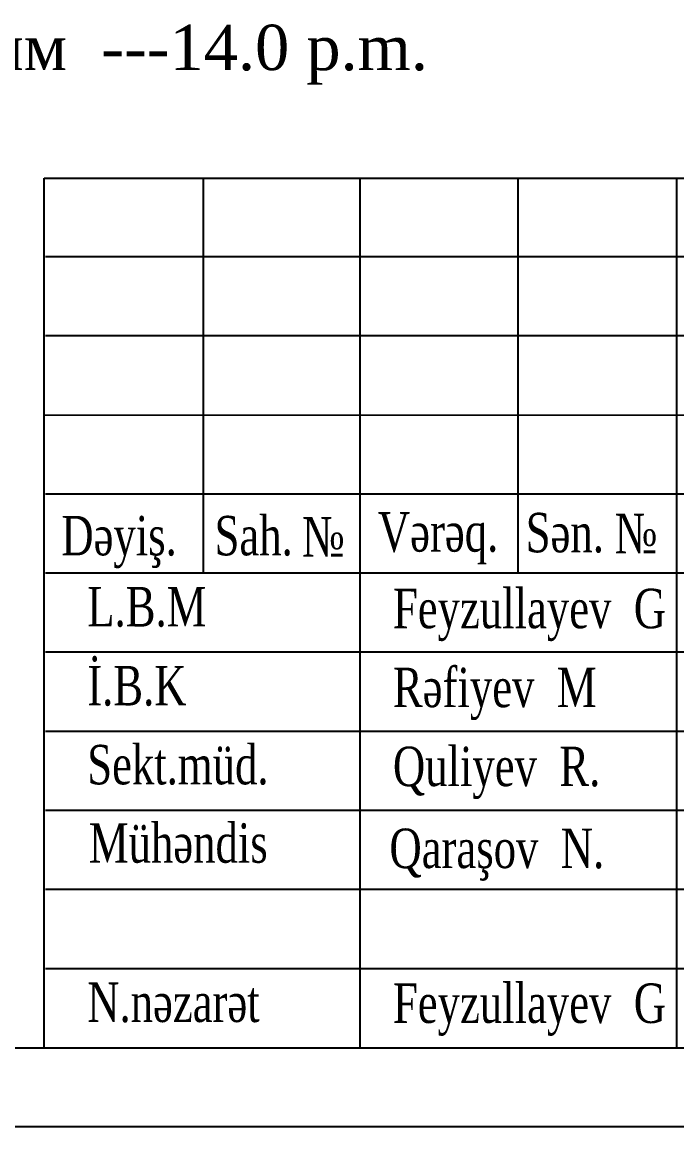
# Model space of a CAD drawing. Header units: millimetres. Extents: x 873544 to 1143527, y -837564 to -766512.
# Drawn here: x 939778 to 944116, y -796644 to -789325 of the extents above; entities that cross this region are included whole.
import ezdxf

# ---------------------------------------------------------------- set-up
doc = ezdxf.new("R2010")
doc.units = ezdxf.units.MM
doc.layers.add('Xarici razm.-1', color=7, linetype='Continuous', lineweight=9)
doc.styles.add('400', font='times.ttf', dxfattribs={"width": 0.75, "height": 300})
doc.styles.add('Times New  Roman', font='times.ttf')

# ---------------------------------------------------------------- blocks, each defined once
blk = doc.blocks.new('dsdvvvf')
at = {"color": 0, "lineweight": 25, "ltscale": 15}
for p, q in [((967185.7, -668816.4), (967185.7, -663055.1)), ((967185.7, -663055.1), (986569.1, -663055.1)), ((967185.7, -663055.1), (969281.2, -663055.1)), ((968241.6, -665670.5), (968241.6, -663055.1)), ((969278.6, -668816.4), (969278.6, -663055.1)), ((970325.6, -665671.2), (970325.6, -663055.5)), ((971374.1, -663055.1), (971374.1, -668816.4)), ((967193.8, -663575), (973996.1, -663575)), ((967193.8, -664098.9), (973996.1, -664098.9)), ((973996.1, -664630.1), (967184.3, -664625.4)), ((967193.8, -665146.6), (973996.1, -665146.6)), ((967193.8, -665670.5), (973996.1, -665670.5)), ((967193.8, -666194.4), (973996.1, -666194.4)), ((967193.8, -666718.2), (973996.1, -666718.2)), ((967193.8, -667242.1), (973996.1, -667242.1)), ((967193.8, -667766), (973996.1, -667766)), ((967193.8, -668289.9), (973996.1, -668289.9))]:
    blk.add_line(p, q, dxfattribs=at)
at = {"lineweight": 25, "ltscale": 15}
blk.add_line((947069, -668816.4), (986569.1, -668816.4), dxfattribs=at)
at = {"lineweight": 25}
blk.add_line((987092.9, -669340.2), (944973.5, -669340.2), dxfattribs=at)
at = {"lineweight": 25, "ltscale": 15, "style": '400', "width": 0.75}
for s, height, p in [('Vərəq.', 261.46, (969396.6, -665529.5)), ('Sən.', 261.46, (970376, -665534)), ('№', 261.5, (970965.8, -665540.5))]:
    blk.add_text(s, height=height, dxfattribs=at).set_placement(p)
at = {"lineweight": 25, "ltscale": 15, "attachment_point": 1, "style": '400'}
for s, insert, char_height, width in [('D{\\fTimes New Roman|b0|i0|c238|p18;əyiş.}', (967299.7, -665292.7), 261.46, 6461.913), ('{\\fTimes New Roman|b0|i0|c238|p18; Sah.}', (968240.6, -665292.7), 261.46, 6461.913), ('№ ', (968894.6, -665301.1), 261.46, 6461.913), ('{\\fTimes New Roman|b0|i0|c238|p18;L}.{\\fTimes New Roman|b0|i0|c238|p18;B}.М', (967471.2, -665763.8), 261.46, 7890.003), ('{\\fTimes New Roman|b0|i0|c238|p18;Feyzullayev  G}', (969496.2, -665775.4), 261.458, 7889.931), ('{\\fTimes New Roman|b0|i0|c238|p18;İ}.{\\fTimes New Roman|b0|i0|c238|p18;B}.{\\fTimes New Roman|b0|i0|c238|p18;K}', (967471.2, -666286.7), 261.4602, 7890.003), ('{\\fTimes New Roman|b0|i0|c238|p18;Rəfiyev  M}', (969496.2, -666298.3), 261.458, 7889.931), ('{\\fTimes New Roman|b0|i0|c238|p18;Sekt.müd.}', (967471.2, -666809.6), 261.46, 7890.003), ('{\\fTimes New Roman|b0|i0|c238|p18;Quliyev  R.}', (969496.2, -666821.3), 261.458, 7889.931), ('{\\fTimes New Roman|b0|i0|c238|p18;Mühəndis}', (967482, -667328.7), 261.46, 7890.003), ('{\\fTimes New Roman|b0|i0|c238|p18;Qaraşov  N.}', (969473.1, -667364.2), 261.46, 7890.003), ('{\\fTimes New Roman|b0|i0|c238|p18;Feyzullayev  G}', (969496.2, -668390), 261.458, 7889.931), ('{\\fTimes New Roman|b0|i0|c238|p18;N.nəzarət}', (967471.2, -668383.7), 261.46, 7890.003)]:
    blk.add_mtext(s, dxfattribs=dict(at, insert=insert, char_height=char_height, width=width))

msp = doc.modelspace()

# ---------------------------------------------------------------- block references
at = {"layer": 'Xarici razm.-1', "color": 131}
msp.add_blockref('dsdvvvf', (-27261.7, -127303.4), dxfattribs=at)

# ---------------------------------------------------------------- texts
at = {"linetype": 'Continuous', "insert": (935501.3, -789542), "char_height": 300, "attachment_point": 4, "style": 'Times New  Roman'}
msp.add_mtext('Noval{\\fTimes New Roman|b0|i0|c238|p18;ça}  ------  95х80мм  ---14.0 {\\fTimes New Roman|b0|i0|c238|p18;p}.{\\fTimes New Roman|b0|i0|c238|p18;m}.', dxfattribs=at)

doc.saveas('drawing.dxf')
